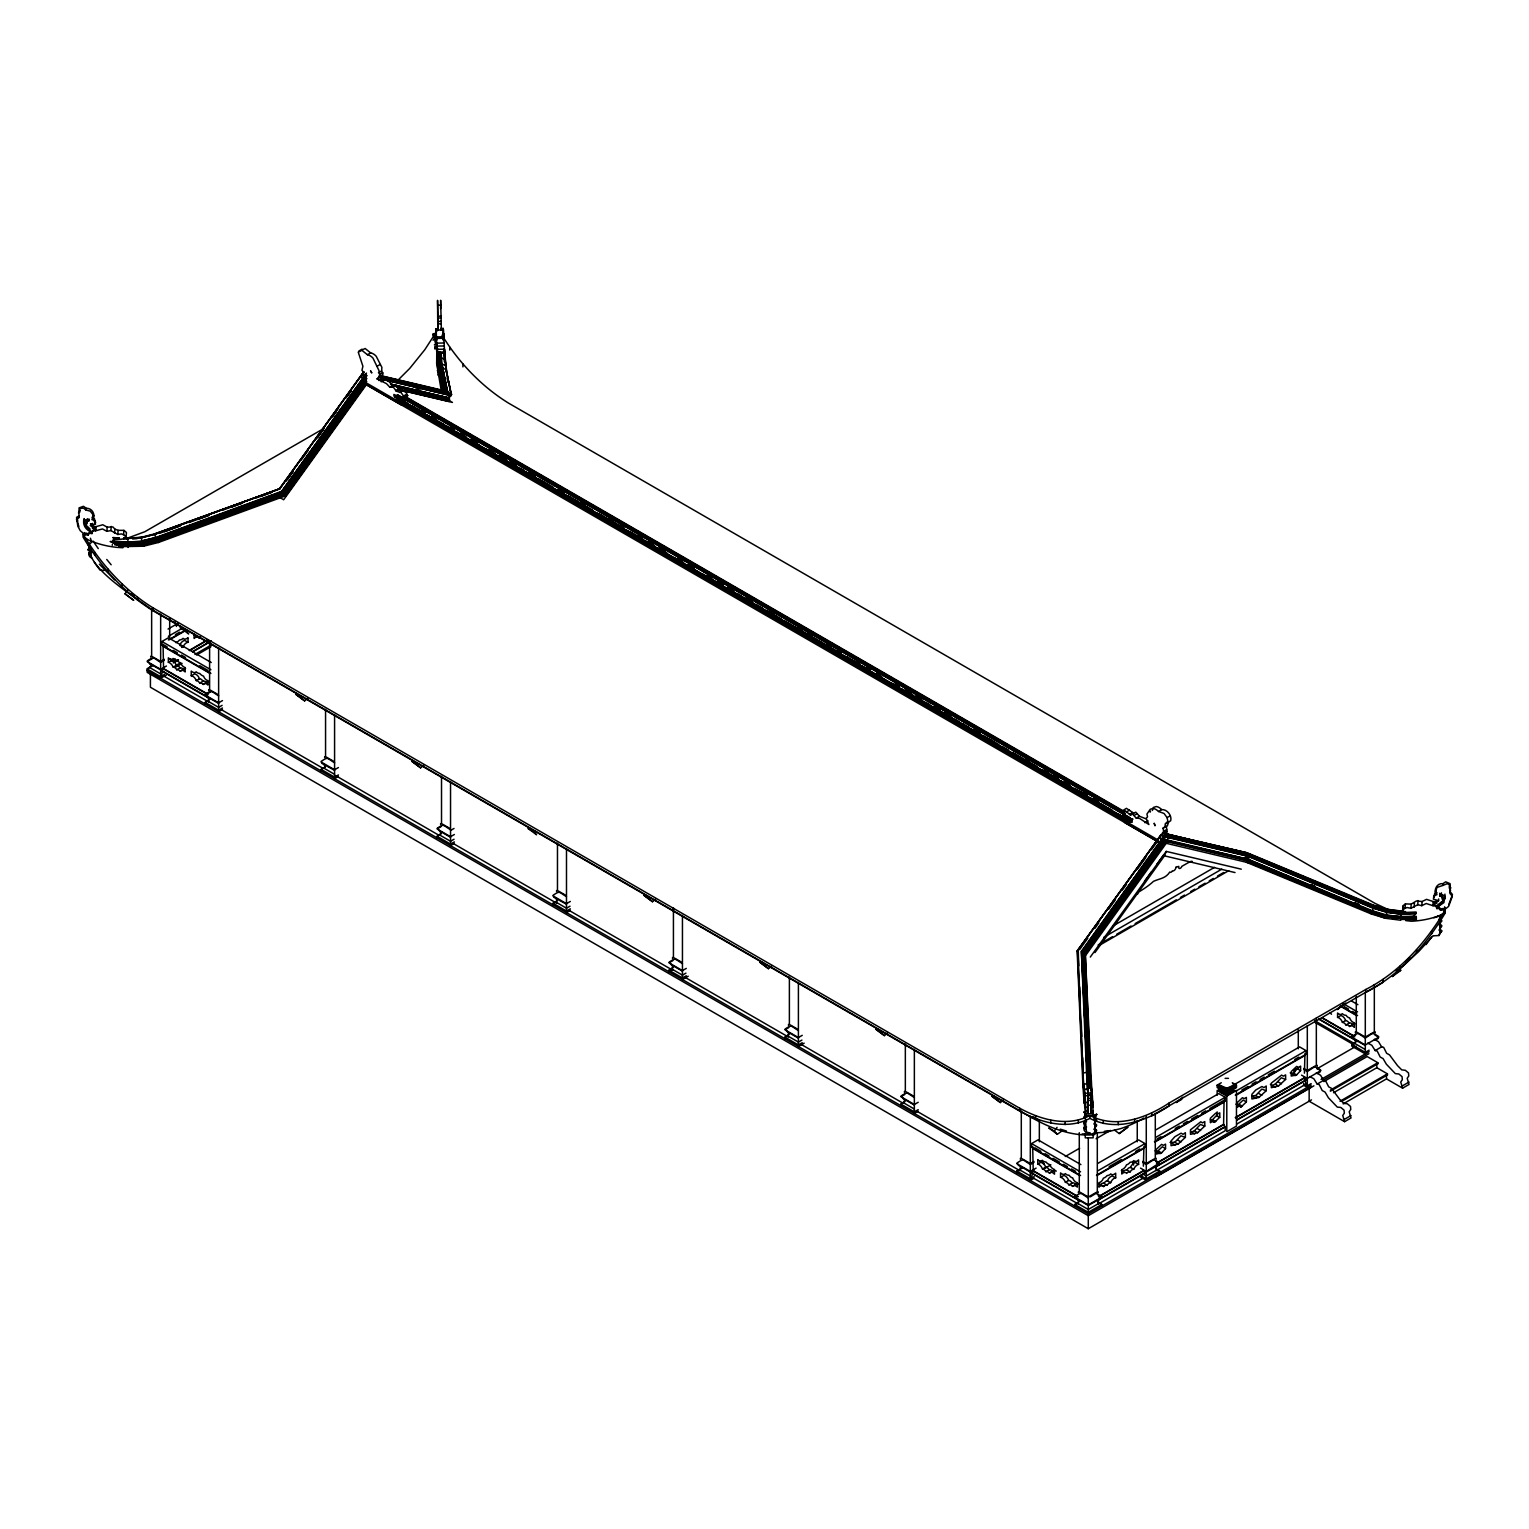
<?xml version="1.0" encoding="UTF-8"?>
<svg xmlns="http://www.w3.org/2000/svg" width="1529" height="1529" viewBox="0 0 1529 1529"><rect width="100%" height="100%" fill="white"/><g stroke="black" fill="none" stroke-linecap="round" stroke-linejoin="round"><path stroke-width="1.5" d="M438.135 329.27L437.562 300.353L437.772 328.754L435.727 328.811L435.899 335.558A79.756 2.848 88.6 0 0 436.893 354.728M441.097 329.079L441.365 330.092L440.658 300.276L440.62 308.801M444.232 348.555L444.633 353.849L443.486 329.672L435.88 330.283L435.727 328.811M1091.496 1095.777L1091.228 1113.724L1090.961 1107.455M1158.39 842.059L1124.828 822.678L1123.375 819.888L1132.072 822.162L1132.072 820.595L1127.943 817.231C1125.803 817.384 1119.763 811.001 1122.496 811.326L1124.752 810.466L1130.409 814.995L1132.549 814.04L1136.219 818.091L1139.506 818.397L1148.891 824.532L1146.158 818.263L1147.534 816.887L1146.941 814.04L1150.209 809.3L1153 808.421A10.818 6.25 60 0 1 1158.523 811.479L1161.753 809.625C1167.105 809.166 1172.131 815.645 1170.698 820.748L1165.385 823.883L1164.945 826.769L1163.053 828.202L1163.989 833.381L1162.346 833.248L1162.346 837.682M1168.596 822.029L1167.372 825.851L1163.053 828.202M1086.049 1116.323L1085.189 1095.739L1092.394 1095.567L1093.254 1116.151L1085.896 1115.883A79.756 2.848 88.6 0 1 1084.653 1105.887L1084.271 1089.814M443.41 330.035L442.951 328.085L443.104 335.386A79.756 2.848 88.6 0 0 443.334 340.547M112.687 540.769L112.515 542.68L127.824 543.942L127.92 538.265L141.605 537.176L154.926 533.812L280.17 488.668M1438.713 898.937L1438.579 900.715L1433.342 899.128L1434.489 895.516L1437.012 894.675L1435.253 893.07C1434.622 888.196 1437.356 883.112 1442.975 883.647L1445.65 881.832L1450.065 883.647L1449.932 893.395L1452.34 896.338L1448.613 906.391L1444.313 909.87L1442.726 908.532L1440.605 909.124L1440.509 910.29L1442.631 909.698L1445.02 912.259L1440.127 915.355A79.756 65.059 4.3 0 1 1411.382 921.222L1405.743 920.611L1412.356 918.317L1415.548 913.673C1412.28 912.565 1399.608 913.941 1404.062 908.838L1407.043 907.519L1410.904 908.302L1417.746 904.728L1421.798 905.684L1426.194 903.505L1433.055 905.741A3.134 2.561 4.3 0 1 1436.725 908.685L1439.248 908.474L1440.509 910.29M1434.45 896.625L1434.622 893.739L1437.145 892.879M1165.862 833.955L1247.377 852.876L1373.768 905.206L1387.3 909.258L1401.233 911.036L1400.736 920.229L1385.733 918.317L1371.398 914.017L1246.479 862.299L1247.167 860.77L1371.991 912.45C1386.134 917.687 1401.462 919.617 1416.332 917.916C1401.29 919.369 1386.096 917.61 1371.914 912.316L1247.014 860.177L1165.27 840.663L1083.889 953.905L1165.27 839.536L1083.43 953.427L1084.233 972.444M437.772 328.754L438.078 330.417M1088.075 1088.552L1087.883 1087.119L1088.132 1113.8L1088.113 1087.979L1091.209 1087.903L1091.438 1090.712M1091.037 1096.255L1091.037 1107.474L1091.515 1091.993M437.103 355.263L436.205 330.207M77.692 519.784L77.559 521.58L76.45 519.153L78.935 517.624L79.068 515.846L76.584 517.356L77.826 526.244L80.253 530.697L84.554 534.385L86.14 533.124L88.262 533.812L88.166 534.997L85.012 534.749L83.675 536.736L88.567 540.062A79.756 65.059 4.3 0 0 117.313 547.401L122.951 547.745L116.319 544.439L113.146 539.641C116.395 538.724 129.048 540.674 124.614 535.379L121.632 533.927L117.771 534.481L110.929 530.582L106.877 531.327L102.481 528.938L95.62 530.811A3.134 2.561 4.3 0 0 91.969 533.564L89.446 533.239L88.166 534.997M1090.865 1087.979L1085.303 954.23L1166.226 841.619M78.935 517.624L79.068 507.876L83.483 506.29L86.159 508.24C91.568 508.068 94.932 513.056 93.613 518.044L91.855 519.554L94.378 520.529L95.524 524.199L90.287 525.517L95.715 529.646A3.134 2.561 4.3 0 0 92.065 532.398L91.969 533.564M86.159 524.81L86.809 522.039L86.025 526.607L91.816 532.054C85.911 530.525 82.05 524.466 84.171 518.599L85.07 525.364L89.16 529.053M83.827 537.424L84.133 533.258M93.537 515.349L90.211 511.126L86.025 510.036L86.159 508.24M84.458 535.57L84.687 532.608M87.019 527.945L87.153 526.148L90.077 529.072M86.656 523.835L86.197 521.599L88.892 520.816L89.045 519.019M92.371 525.173L92.504 523.377M93.403 516.936L93.537 515.158L91.988 517.777L94.511 518.751L94.416 521.637M95.62 530.811L95.945 526.664L102.806 524.772L107.202 527.161L112.917 526.932L114.904 529.13L114.579 533.296M106.877 531.327L107.202 527.161M110.929 530.582L111.254 526.416M117.771 534.481L118.096 530.334L114.904 529.13M123.601 534.538L123.906 530.372L118.096 530.334M126.047 537.138L126.448 532.474L123.906 530.372M1402.628 910.519L1402.877 905.856L1405.399 903.887L1411.229 904.136L1416.389 900.982L1422.123 901.518L1426.519 899.358L1433.38 901.575A3.134 2.561 4.3 0 1 1436.878 903.333M1405.094 908.035L1405.399 903.887M1410.904 908.302L1411.229 904.136M1414.096 907.251L1414.421 903.104M1417.746 904.728L1418.071 900.562M1421.798 905.684L1422.123 901.518M1433.055 905.741L1433.38 901.575M1444.962 894.121L1443.93 902.626L1437.05 907.175L1442.841 902.014L1442.669 897.007L1439.955 896.09L1439.726 893.204M1439.955 896.09L1440.433 893.643M1445.306 898.173L1444.829 895.918L1441.331 894.637L1441.484 892.86M1435.463 891.98L1437.012 887.412L1442.841 885.444L1442.975 883.647M1441.847 903.295L1441.981 901.498L1437.184 905.378M1442.191 899.205L1442.803 895.21L1440.108 894.293M1444.236 911.055L1444.542 906.907M1444.867 912.928L1445.115 907.442M112.324 544.458L112.267 545.318M1442.975 900.218L1442.344 897.427M442.894 328.811L440.868 328.678M444.194 334.545L442.684 333.093L444.194 334.545L442.951 339.094L444.194 339.897M1387.09 909.908L1401.233 911.036M1087.826 1073.205L1082.551 952.127L1165.576 836.631L1248.601 856.278L1373.596 908.111L1387.109 912.163L1401.023 914.189L1416.179 913.597L1416.064 912.01L1401.08 912.641L1387.395 910.883L1373.367 905.703M1401.214 911.724L1405.399 911.532M1244.415 858.285L1372.163 911.36C1385.561 916.158 1399.895 918.585 1414.134 916.98M1400.87 919.407L1416.37 919.674L1416.351 917.4M1152.369 810.446L1153.42 807.427L1156.23 806.547A10.818 6.25 60 0 1 1161.753 809.625M1093.866 1118.731L1096.599 1114.278L1095.261 1117.928C1093.541 1121.942 1096.255 1129.014 1093.866 1134.766C1071.886 1136.544 1050.48 1128.23 1031.655 1117.603L151.467 609.421C131.857 594.743 83.235 566.017 89.313 543.177L87.917 543.98M1093.866 1124.083L1096.599 1120.203L1095.261 1117.928M1438.98 919.483L1441.713 915.03L1440.375 918.681C1438.655 922.694 1441.369 929.766 1438.98 935.519L1433.246 935.844M1438.98 924.835L1441.713 920.955L1440.375 918.681M1435.597 890.184L1435.96 892.267M363.615 376.554L363.615 372.12L361.953 370.343L362.908 366.253L358.245 352.167L361.914 350.351L367.438 354.747A10.818 6.25 60 0 1 372.942 358.054L379.02 370.687L379.804 375.79L377.071 378.924L386.455 383.626L389.742 387.105L393.393 387.296L396.527 391.271L401.21 392.724L404.478 397.483L400.388 397.502L393.89 394.406L393.89 395.973L402.586 403.752L401.114 404.86L365.584 384.333M378.408 372.828L381.638 370.974L383.014 373.936L381.218 377.032L377.071 378.924M1084.367 1089.24C1083.449 1091.343 1085.858 1087.597 1087.979 1089.145M437.084 837.873L437.084 836.325L441.269 833.209L437.294 828.183C444.308 823.768 442.206 824.647 450.539 829.769M86.064 520.949L87.459 519.076M1386.765 911.093L1387.3 909.258L1385.733 918.317L1372.908 913.692M437.944 329.347L437.753 314.477L437.886 316.751M1163.703 834.031L1167.219 831.528L1166.264 826.348M90.421 538.227L91.644 541.935L90.326 543.598M1086.584 1116.342L1085.074 1115.482C1084.252 1101.568 1085.991 1129.339 1086.584 1132.377L1090.12 1132.76M334.583 770.348L321.95 763.43L321.338 761.251C328.353 756.817 326.25 757.696 334.583 762.818M566.494 904.231L553.861 897.313L553.25 895.134C560.264 890.719 558.161 891.598 566.494 896.701M1018.62 1165.633L1017.072 1162.919C1024.086 1158.504 1021.984 1159.383 1030.317 1164.486L1033.929 1162.403M1043.562 1164.429L1043.562 1162.919L1040.809 1161.39M1074.83 1206.075L1074.83 1204.527L1079.015 1201.412L1075.04 1196.385C1082.073 1191.97 1079.952 1192.849 1088.285 1197.971M1294.681 1072.116L1294.681 1069.268L1298.675 1067.892M1087.826 1102.333L1085.59 1102.371M88.262 533.812L89.542 532.054L92.065 532.398M91.644 552.619C88.529 549.905 88.128 555.677 90.135 557.091L91.644 557.951C90.421 554.148 90.479 551.166 91.052 547.611M1150.152 812.167L1150.515 811.134M1416.102 913.405L1401.023 913.941M1094.955 952.605L1164.486 855.858L1166.226 851.405L1241.28 869.179M1371.398 914.017L1372.163 911.36L1386.23 915.565M1374.017 906.793C1364.671 917.476 1409.814 916.559 1414.077 916.444L1400.908 916.827L1386.363 914.954L1372.373 910.768L1247.129 858.916L1248.237 856.431L1373.424 908.322L1387.013 912.393L1401.023 914.113M1093.866 1129.415L1096.599 1125.554L1095.261 1123.261M1093.866 1134.766L1096.599 1130.887L1095.261 1128.612M1438.98 930.167L1441.713 926.306L1440.375 924.013M432.955 334.431L434.351 333.628L435.765 338.673L434.37 339.476L433.032 334.278L434.427 333.475L437.007 337.24M210.906 699.365L161.94 671.116L163.546 668.574L206.396 693.306M1031.597 1177.062L1033.222 1170.679L1078.098 1196.576M447.003 391.978L442.11 364.112L445.474 365.507L451.323 395.571L380.53 379.058M380.511 375.828L447.634 391.844L442.665 368.126L446.028 369.578L451.361 394.138L378.924 376.994M451.055 393.545L378.886 376.096M448.742 398.954L392.418 385.136M450.31 395.457L449.201 397.941L390.411 384.027M450.711 395.667L380.683 378.733M451.361 394.138L379.096 376.631M449.22 399.642L392.208 385.576M448.876 395.61L449.144 401.458L399.203 389.647M1166.455 841.504L1169.035 836.248L1166.015 833.611M1246.02 854.405L1246.555 853.22L1374.093 906.315L1387.453 910.405L1405.38 911.991L1387.434 910.309L1374.093 906.315L1249.269 854.711L1165.194 834.681L1081.825 951.382L1087.922 1090.559M1247.377 852.876L1165.499 833.745M1249.04 854.539L1162.575 832.808M1416.313 917.515C1401.156 918.986 1386.153 917.324 1371.972 911.8L1246.861 859.489L1165.27 840.166L1247.339 859.069L1165.27 839.536M1082.589 965.774L1081.997 951.554L1165.557 835.293L1249.269 854.711M437.886 375.064L438.594 373.554C436.224 369.942 438.498 325.314 436.682 363.634L441.155 389.933M442.913 390.832L438.766 369.196L443.085 390.468M444.174 389.742L440.046 372.56L443.525 390.143M438.766 353.791L440.428 372.713L441.556 370.266L439.358 353.18M439.97 373.726L440.295 357.92L444.901 358.914L446.64 370.668L445.646 371.662M442.665 368.126L447.634 391.844M451.323 395.571L446.028 369.578M446.162 370.477L444.901 358.914M1190.594 1131.269L1191.435 1132.148L1194.378 1130.829L1200.418 1124.465L1204.776 1126.089L1204.776 1121.56L1202.578 1122.859L1200.743 1121.808L1190.479 1129.816L1190.479 1134.346L1197.608 1132.702L1204.776 1126.089M1270.389 1084.348L1272.281 1085.475L1275.224 1084.157L1281.264 1077.792L1285.621 1079.417L1285.621 1074.868L1283.423 1076.168L1281.589 1075.116L1271.325 1083.124L1271.325 1087.673L1278.454 1086.03L1285.621 1079.417M1155.121 1150.84L1156.975 1151.796L1162.308 1146.75L1165.538 1148.604L1165.538 1144.112L1163.397 1145.317L1161.581 1144.399L1156.153 1149.521L1156.153 1154.032L1161.543 1152.885L1165.538 1148.604M1170.01 1142.392L1174.845 1142.259L1180.961 1135.799L1185.376 1137.385L1185.376 1132.702L1183.045 1134.308L1181.133 1133.161L1174.903 1136.678L1171.042 1140.978L1171.042 1145.661L1178.075 1144.112L1185.376 1137.385M1210.356 1119.744L1212.535 1119.725L1216.549 1115.444L1219.76 1117.298L1219.76 1112.806L1217.619 1114.01L1215.803 1113.093L1210.376 1118.215L1210.376 1122.726L1212.573 1121.407L1214.427 1122.362L1219.76 1117.298M1235.967 1104.167L1237.821 1105.123L1243.153 1100.077L1246.383 1101.931L1246.383 1097.421L1244.243 1098.625L1242.427 1097.726L1236.999 1102.849L1236.999 1107.359L1239.178 1106.04L1241.051 1106.977L1246.383 1101.931M1251.869 1095.834L1255.691 1095.586L1261.807 1089.107L1266.222 1090.712L1266.222 1086.03L1263.891 1087.616L1261.979 1086.488L1255.749 1090.005L1251.888 1094.305L1251.888 1098.988L1258.921 1097.44L1266.222 1090.712M1290.189 1072.861L1292.043 1073.817L1297.395 1068.771L1300.606 1070.625L1300.606 1066.114L1298.465 1067.318L1296.649 1066.42L1291.221 1071.542L1291.221 1076.053L1296.611 1074.906L1300.606 1070.625M437.313 370.744L438.766 369.196M446.544 389.857L440.849 364.399L441.174 370.094M443.716 390.755L439.473 368.336M441.499 364.246L440.944 357.786M439.932 351.804L440.428 359.506C437.428 383.703 439.893 360.71 437.982 352.148M445.531 367.667L446.086 366.54C441.556 320.918 447.921 383.683 444.117 354.862M1445.134 898.651L1439.974 904.308M181.817 647.436A4.319 2.504 -60 0 1 183.002 647.168L183.92 645.334A5.504 3.192 -60 0 1 188.048 642.314L188.048 637.631A6.326 3.65 -60 0 1 184.034 639.007L183.098 638.357A6.173 3.555 -60 0 1 179.543 639.925A6.823 3.937 -60 0 1 175.778 642.581M1107.416 1180.866L1108.334 1179.05A5.504 3.192 -60 0 1 1112.462 1176.03L1115.692 1177.884A5.504 3.192 -60 0 0 1111.564 1180.904L1110.646 1182.72A4.319 2.504 -60 0 0 1107.168 1185.204A4.358 2.504 -60 0 0 1103.709 1186.542L1100.498 1184.688A4.358 2.504 -60 0 1 1103.957 1183.331A4.319 2.504 -60 0 1 1107.416 1180.866L1110.646 1182.72M361.456 350.313L365.125 348.497L370.649 352.893A10.818 6.25 60 0 1 376.172 356.2L381.887 367.361L381.638 370.974M1121.33 1170.564A5.543 3.192 -60 0 1 1122.554 1170.717L1123.395 1171.52A4.702 2.714 -60 0 1 1126.93 1170.029A4.147 2.389 -60 0 1 1130.485 1167.43L1131.403 1165.71A6.231 3.593 -60 0 1 1135.34 1162.537L1138.57 1164.391A6.231 3.593 -60 0 0 1134.633 1167.583L1133.715 1169.284A4.147 2.389 -60 0 0 1130.141 1171.883A4.702 2.714 -60 0 0 1126.625 1173.393L1125.764 1172.59A5.543 3.192 -60 0 0 1121.77 1174.024L1121.751 1169.628A6.135 3.536 -60 0 0 1125.669 1166.455L1126.567 1164.754A5.543 3.192 -60 0 0 1130.199 1162.097A4.95 2.848 -60 0 0 1133.811 1160.587L1134.633 1161.39A5.275 3.039 -60 0 0 1138.57 1159.919L1138.57 1164.391M440.295 357.92L441.002 366.157M438.001 362.564L438.154 352.626M438.88 361.475L438.594 369.54M1130.409 814.995L1135.779 812.186L1139.449 816.238L1146.368 818.971M436.759 352.511L436.682 363.634M89.485 548.261L87.917 550.153M436.931 331.048L424.794 349.721L409.753 368.393L398.343 379.784M1169.054 1103.059L1169.054 1105.945C1146.33 1121.005 1115.864 1131.957 1089.909 1118.368C1067.452 1130.218 1040.79 1122.649 1019.824 1111.182L153.148 610.797C123.887 592.774 100.532 566.437 83.063 537.061L83.063 534.194C100.532 563.57 123.887 589.888 153.148 607.93L1019.824 1108.296C1040.79 1119.763 1067.452 1127.332 1089.909 1115.482C1115.864 1129.09 1146.33 1118.119 1169.054 1103.059L1365.817 989.454C1399.704 972.176 1425.678 942.743 1444.981 910.481L1444.981 913.367C1425.678 945.61 1399.704 975.062 1365.817 992.34M434.656 348.574L437.026 344.923M1449.167 888.043L1449.932 885.444L1447.371 883.628L1442.841 885.444M1448.747 904.595L1452.474 894.541L1450.065 891.598L1450.601 890.165M125.015 593.825L133.596 600.228L125.015 593.825L127.767 590.003M1062.196 1130.753L1057.342 1134.289L1054.341 1131.116L1057.055 1127.332M279.731 488.286L363.806 372.006L279.96 488.649L154.773 534.328L141.49 537.692L154.983 534.252L279.96 488.649M279.807 488.496L363.806 371.623M285.961 481.291L292.899 471.639M301.213 460.057L308.151 450.424M316.465 438.842L323.403 429.19M331.736 417.608L338.654 407.956M345.592 398.304L351.154 390.583M360.863 377.071L363.424 373.496M287.49 479.514L293.033 471.792M317.994 437.065L323.556 429.343M333.265 415.831L336.036 411.97M347.121 396.527L351.288 390.736M360.997 377.223L363.424 373.86M112.668 540.941L127.786 542.183L141.777 541.056L155.366 537.635L281.776 491.287L366.425 373.133M281.776 491.287L366.425 373.516M127.767 542.623C76.106 539.278 154.219 545.7 155.423 538.055L282.005 491.65L365.679 375.236M141.91 541.686L155.576 538.246L282.177 491.822L365.737 375.561M366.1 375.771L282.98 492.758L364.571 379.23L360.5 376.879M282.731 492.414L366.788 375.446M366.788 375.79L282.865 492.567L156.034 538.858L142.197 542.355M114.656 543.579L127.977 544.687L142.847 543.483L157.105 539.89L283.782 493.447L366.482 378.37M366.788 378.542L283.993 493.752L157.143 540.253L156.111 538.667M365.488 380.358L284.241 494.02L157.143 540.253M157.506 540.406L142.885 543.846L157.583 540.979L284.585 494.421L365.641 380.664M114.579 544.744C129.277 546.751 143.764 545.7 157.735 541.17L284.738 494.593L366.291 381.122M121.269 546.063L143.267 545.394L157.812 541.725L285.063 495.071L366.75 381.39M119.014 546.713L143.65 546.197L158.424 542.489L285.751 495.797L366.062 384.047M366.597 384.352L283.649 499.754L280.189 497.747M1085.666 1103.862L1084.118 1102.944L1082.914 1085.418L1077.142 951.019L1161.142 834.49M1161.448 834.394L1077.467 950.904L1082.895 1074.352L1082.647 1057.724M1161.486 834.7L1077.142 951.019M1079.531 949.719L1087.826 938.194M1094.726 928.581L1098.873 922.809M1108.544 909.354L1115.444 899.759M1122.343 890.146L1126.491 884.374M1137.538 869.007L1145.833 857.463M1151.356 849.78L1158.256 840.166M1088.228 1088.763L1081.366 951.344L1165.194 834.318M1165.576 840.338L1084.08 953.752L1089.393 1086.947L1087.444 1073.32L1082.494 951.611L1165.92 835.503L1249.365 855.265L1248.83 856.45L1165.576 836.975M1087.692 1073.052L1083.029 952.185L1165.576 836.631M1090.234 1087.023L1084.52 953.981L1165.27 840.663M1089.661 1075.002L1084.692 954.153L1165.767 841.351L1247.167 860.77M1084.673 956.772L1166.226 843.301L1166.914 841.772L1165.767 841.351M1090.292 957.078L1166.226 851.405M1144.495 881.316L1151.299 871.97M1156.727 864.516L1163.512 855.17M1426.022 944.616L1431.622 936.952M89.542 546.732L90.135 551.74M1438.579 900.715L1433.151 904.556A3.134 2.561 4.3 0 1 1436.801 907.5L1439.324 907.289L1440.605 909.124M1432.616 936.226L1418.683 951.592L1403.832 965.143A156.875 90.574 -60 0 1 1396.168 971.144M173.293 663.013L173.905 660.815L170.178 659.075M1119.228 1133.562L1127.79 1127.16L1119.228 1133.562L1114.373 1130.027M1449.893 889.61L1450.83 887.795L1449.301 886.266M1434.584 894.828L1433.476 897.332M180.307 671.288L181.148 670.486A5.543 3.192 60 0 1 185.162 671.938L185.162 667.542A6.135 3.536 60 0 1 181.263 664.351L180.346 662.649A5.543 3.192 60 0 1 176.733 659.993A4.95 2.848 60 0 1 173.121 658.483L172.28 659.286A5.275 3.039 60 0 1 168.362 657.833L168.362 662.305A6.231 3.593 60 0 1 172.299 665.478L173.217 667.179A4.147 2.389 60 0 1 176.772 669.798A4.702 2.714 60 0 1 180.307 671.288L184.378 668.632A5.543 3.192 60 0 1 185.582 668.46M203.204 684.457L204.064 683.673A5.543 3.211 60 0 1 207.982 685.049L207.982 680.558A4.988 2.886 60 0 1 204.294 677.71L203.51 676.066A6.823 3.937 60 0 1 199.745 673.41A6.173 3.555 60 0 1 196.19 671.823L195.253 672.473A6.326 3.65 60 0 1 191.24 671.097L191.24 675.78A5.504 3.192 60 0 1 195.368 678.819L196.285 680.634A4.319 2.504 60 0 1 199.745 683.1A4.358 2.504 60 0 1 203.204 684.457L207.275 681.819A5.543 3.211 60 0 1 208.46 681.666M1311.117 1087.062L1088.285 1215.708L147.185 672.378L147.185 668.957L151.39 665.86L147.396 660.815C154.429 656.4 152.327 657.279 160.66 662.401L164.272 660.318M205.173 703.99L205.173 702.442L209.358 699.326L205.383 694.3C212.416 689.885 210.295 690.764 218.628 695.867M321.128 770.922L321.128 769.374L325.18 766.985L324.091 764.29M553.039 904.824L553.039 903.276L557.091 900.868L556.002 898.173M672.836 969.539L668.995 971.775L668.995 970.227L673.18 967.112L669.205 962.085C676.219 957.67 674.117 958.549 682.45 963.652M784.95 1038.707L784.95 1037.159L789.136 1034.063L785.161 1029.017C792.175 1024.602 790.073 1025.481 798.406 1030.603M900.906 1105.658L900.906 1104.11L905.092 1100.995L901.116 1095.968C908.13 1091.553 906.028 1092.432 914.361 1097.554M1016.861 1172.609L1016.861 1171.061L1020.894 1168.653L1019.824 1165.958L1030.317 1172.017L1033.814 1169.991M1317.157 1073.587L1319.967 1072.116L1320.578 1069.937C1313.545 1065.522 1315.666 1066.401 1307.314 1071.504L1303.721 1069.421M1365.301 1037.599L1365.301 1053.921L1351.827 1046.161L1351.827 1044.594L1356.032 1041.497L1352.037 1036.471C1359.071 1032.037 1356.968 1032.935 1365.301 1038.038C1373.634 1032.935 1371.532 1032.056 1378.546 1036.471L1377.935 1038.65L1375.125 1040.102M304.653 700.894L296.072 694.491L304.653 700.894L308.093 697.816M420.609 767.845L412.027 761.442L420.609 767.845L424.049 764.768M652.52 901.728L643.938 895.325L652.52 901.728L655.96 898.651M768.475 968.679L759.894 962.276L768.475 968.679L771.916 965.602M884.431 1035.63L875.849 1029.227L884.431 1035.63L887.871 1032.553M1000.386 1102.562L991.805 1096.178L1000.386 1102.562L1003.827 1099.504M1405.323 961.665L1409.834 957.746M1049.448 1173.202L1050.347 1172.437A5.504 3.192 60 0 1 1054.494 1174.176L1054.494 1169.494A6.326 3.65 60 0 1 1050.48 1166.245L1049.544 1164.506A6.173 3.555 60 0 1 1045.97 1161.964A6.823 3.937 60 0 1 1042.205 1160.282L1041.421 1161.008A4.988 2.886 60 0 1 1037.751 1159.613L1037.751 1164.123A5.543 3.211 60 0 1 1041.669 1167.277L1042.51 1169.016A4.358 2.504 60 0 1 1045.97 1171.673A4.319 2.504 60 0 1 1049.448 1173.202L1053.577 1170.564A5.504 3.192 60 0 1 1056.291 1171.099M1087.96 1110.991L1085.915 1111.048M1091.075 1110.914L1093.159 1110.838M1443.911 909.717L1445.173 908.78M94.378 523.338L95.658 522.402L94.55 519.841M1437.356 900.524L1433.285 902.76A3.134 2.561 4.3 0 1 1434.737 902.874M1072.517 1186.389L1073.434 1185.739A6.231 3.593 60 0 1 1077.372 1187.096L1077.372 1182.643A5.275 3.039 60 0 1 1073.434 1179.566L1072.613 1177.808A4.95 2.848 60 0 1 1069 1175.132A5.543 3.192 60 0 1 1065.369 1173.622L1064.471 1174.272A6.135 3.536 60 0 1 1060.553 1172.934L1060.553 1177.33A5.543 3.192 60 0 1 1064.566 1180.522L1065.426 1182.318A4.702 2.714 60 0 1 1068.943 1184.879A4.147 2.389 60 0 1 1072.498 1186.389L1076.645 1183.886A6.231 3.593 60 0 1 1079.206 1184.268M1354.369 1027.182L1354.369 1022.71A5.275 3.039 60 0 1 1350.451 1019.633L1349.61 1017.874A4.95 2.848 60 0 1 1345.998 1015.218A5.543 3.192 60 0 1 1342.386 1013.689L1341.468 1014.339A6.135 3.536 60 0 1 1337.569 1013.02L1337.569 1017.416A5.543 3.192 60 0 1 1341.583 1020.588L1342.424 1022.385A4.702 2.714 60 0 1 1345.96 1024.965A4.147 2.389 60 0 1 1349.515 1026.456L1350.432 1025.825A6.231 3.593 60 0 1 1354.369 1027.182M1349.515 1026.456L1353.662 1023.952A6.231 3.593 60 0 1 1354.866 1023.876M1235.317 1085.858L1236.464 1085.17L1226.793 1090.177L1217.141 1085.17L1218.269 1085.858M1085.074 1115.482L1083.755 1117.145L1085.361 1118.559M1086.584 1127.045C1083.469 1124.331 1083.067 1130.103 1085.074 1131.498L1086.584 1132.377M358.875 351.001L362.086 349.147M367.438 354.747L370.649 352.893M376.803 366.387L380.033 364.533M433.032 334.87L434.427 334.067M1157.778 841.6L365.355 384.104L365.89 381.6M379.67 374.529L382.9 372.675M87.917 544.802L89.217 543.33M434.37 344.828L435.765 344.025L434.867 340.948M378.791 377.357L382.021 375.503M378.944 380.511L382.174 378.657L387.831 380.625L392.953 385.251L396.623 385.442L398.763 388.863L405.988 392.399L407.708 395.629L404.478 397.483M87.917 549.331L89.313 549.331M381.199 381.81L384.429 379.957M89.255 554.759L90.651 553.957M389.742 387.105L392.953 385.251M391.844 386.913L395.074 385.06M324.148 428.273L144.854 531.71L127.767 538.055M395.552 390.717L398.763 388.863M396.527 391.271L399.738 389.417M399.642 392.475L402.872 390.621M394.883 397.177L398.113 395.323M397.234 398.324L400.464 396.451M403.465 396.202L406.695 394.348M168.056 629.05L178.262 623.144M168.381 636.293L182.658 628.056M210.906 673.41L161.94 645.142L161.94 641.511L168.381 637.784L211.231 662.516M175.415 634.573L179.505 632.222M168.381 639.944L185.143 630.273M171.344 638.797L185.621 630.54M161.94 645.142L163.068 644.493L167.158 646.843M163.068 644.493L163.546 668.574M152.957 658.254L147.185 661.579L160.66 669.358L166.432 666.013M152.957 665.631L147.185 668.957L160.66 676.735L164.501 674.518M151.639 608.962L151.639 656.228L160.66 661.426L164.272 659.343M168.362 662.305L171.592 660.432A6.231 3.593 60 0 1 175.51 663.624L176.447 665.325A4.147 2.389 60 0 1 180.002 667.925A4.702 2.714 60 0 1 183.518 669.434M189.214 650.417L207.581 639.81M171.172 661.197L175.262 658.846M189.539 650.609L207.887 640.001M164.157 667.905L160.66 669.931L150.167 663.854M174.191 662.172L178.262 659.821M192.539 651.583L210.906 640.976M174.497 662.363L178.587 660.012M192.864 651.774L211.231 641.167M164.157 671.881L160.66 673.907L150.167 667.848M173.217 667.179L180.632 662.707M194.909 654.45L211.231 645.028M175.931 666.95L182.104 663.376M196.534 655.043L210.964 646.71M1311.175 1085.17L1088.285 1213.854L147.185 670.505L160.66 678.284L166.432 674.958M176.772 669.798L180.002 667.925M191.24 675.78L194.47 673.926A5.504 3.192 60 0 1 198.598 676.946L199.496 678.78A4.319 2.504 60 0 1 202.975 681.246A4.358 2.504 60 0 1 206.434 682.584M196.285 680.634L199.496 678.78M199.745 683.1L202.975 681.246M210.945 691.72L205.173 695.045L218.628 702.824L222.489 700.607M209.014 700.206L205.173 702.442L218.628 710.201L222.489 707.984M222.125 705.347L218.628 707.373L208.135 701.314M222.489 709.532L218.628 711.749L218.628 695.427M324.97 767.157L321.128 769.374L334.583 777.152L338.425 774.935M338.425 767.539L334.583 769.775L321.128 761.996M338.425 776.484L334.583 778.701L334.583 762.379M440.925 826.711L437.084 828.947L450.539 836.707L454.381 834.49M440.925 834.108L437.084 836.325L450.539 844.104L454.381 841.887M450.539 830.476L454.017 828.47M454.037 839.249L450.539 841.275L440.046 835.216M454.381 843.435L450.539 845.652L450.539 829.31M556.881 901.059L553.039 903.276L566.494 911.055L570.336 908.818M570.336 901.441L566.494 903.658L553.039 895.879M569.992 906.2L566.494 908.207L556.002 902.148M570.336 910.367L566.494 912.603L566.494 896.262M672.836 960.613L668.995 962.83L682.45 970.609L686.292 968.392M672.836 967.991L668.995 970.227L682.45 977.987L686.292 975.77M685.948 973.132L682.45 975.158L671.957 969.099M688.222 976.209L682.45 979.535L682.45 963.213M1121.483 811.44L1126.414 808.325L1133.639 813.122M1126.3 812.014L1129.53 810.141M1129.434 814.422L1132.664 812.568M1134.117 815.454L1137.328 813.6M1128.727 820.633L1131.938 818.779M1129.759 820.997L1132.97 819.124M1136.219 818.091L1139.449 816.238M788.792 1027.564L784.95 1029.781L798.406 1037.56L802.247 1035.324M1144.762 822.659L1147.973 820.786M788.792 1034.942L784.95 1037.159L798.406 1044.938L802.247 1042.721M1165.385 823.883L1167.85 821.226L1167.086 817.633L1170.316 815.779M801.903 1040.083L798.406 1042.109L787.913 1036.05M1163.359 831.451L1166.589 829.578M804.178 1043.16L798.406 1046.486L798.406 1030.164M1113.208 925.848L1214.523 867.344M1103.919 937.201L1221.805 869.16M1098.128 944.979L1112.539 936.665M1116.648 934.276L1131.059 925.962M1135.168 923.592L1176.317 899.836M1180.426 897.466L1184.535 895.077M1190.709 891.522L1194.837 889.152M1198.946 886.763L1205.12 883.208M1209.229 880.838L1213.338 878.449M1217.466 876.079L1223.64 872.505M1099.083 945.514L1228.704 870.689M904.748 1094.496L900.906 1096.733L914.361 1104.492L918.203 1102.275M904.748 1101.893L900.906 1104.11L914.361 1111.889L918.203 1109.672M918.203 1111.22L914.361 1113.437L914.361 1097.096M1031.655 1117.603L1033.05 1116.801L1038.134 1119.534M1080.563 1175.514L1031.597 1147.247L1031.597 1143.596L1038.038 1139.869L1080.888 1164.601M1031.597 1147.247L1032.725 1146.597L1032.725 1148.451L1079.646 1175.533M1032.725 1148.451L1033.222 1170.679M1095.261 1115.31L1096.656 1114.488M1440.375 916.062L1441.771 915.259M1095.204 1115.673L1096.599 1114.851M1440.318 916.425L1441.713 915.603M1095.204 1121.005L1096.599 1120.203M1440.318 921.758L1441.713 920.955M1095.204 1125.535L1096.599 1124.732L1095.204 1126.357M1440.318 926.287L1441.713 925.485L1440.318 927.109M1022.614 1167.716L1016.861 1171.061L1030.317 1178.821L1034.158 1176.604M1021.296 1111.048L1021.296 1158.313L1030.317 1163.531L1033.929 1161.448M1037.751 1164.123L1040.962 1162.25A5.543 3.211 60 0 1 1044.899 1165.404L1045.74 1167.162A4.358 2.504 60 0 1 1049.2 1169.8A4.319 2.504 60 0 1 1052.659 1171.348M1095.204 1130.887L1096.599 1130.065L1095.204 1131.689M1440.318 931.639L1441.713 930.817L1438.98 935.519M1440.318 932.442L1441.809 931.085L1440.375 929.364M1036.089 1168.118L1030.317 1171.443L1016.861 1163.665M1042.51 1169.016L1045.74 1167.162M1044.708 1168.385L1050.882 1164.83M1065.254 1156.516L1079.646 1148.222M1096.102 1138.723L1110.474 1130.409M1034.158 1178.152L1030.317 1180.388L1030.317 1164.047M1045.97 1171.673L1049.2 1169.8M1182.93 1097.249L1176.202 1102.562L1181.783 1099.351M1221.27 1082.742L1217.141 1085.17L1226.793 1090.75L1236.464 1085.17L1232.317 1082.742M1060.553 1177.33L1063.783 1175.476A5.543 3.192 60 0 1 1067.796 1178.668L1068.637 1180.445A4.702 2.714 60 0 1 1072.173 1183.026A4.147 2.389 60 0 1 1075.728 1184.535M1337.569 1017.416L1340.78 1015.543A5.543 3.192 60 0 1 1344.794 1018.734L1345.654 1020.531A4.702 2.714 60 0 1 1349.17 1023.092A4.147 2.389 60 0 1 1352.725 1024.602M1218.307 1089.718L1226.793 1094.63L1235.279 1090.483L1226.793 1095.395L1218.307 1090.483L1221.709 1087.769M1226.793 1088.189L1234.706 1084.864L1226.793 1089.432L1218.881 1084.864L1226.793 1088.189L1226.793 1089.432M1065.426 1182.318L1068.637 1180.445M1097.746 1163.435L1138.551 1139.869L1144.992 1143.596L1144.992 1147.247L1096.465 1175.266M1155.695 1129.969L1218.747 1093.579L1225.188 1097.287L1225.188 1100.937L1154.433 1141.781M1234.515 1084.462L1299.593 1046.887L1306.034 1050.614L1306.034 1054.265L1235.279 1095.108M1342.424 1022.385L1345.654 1020.531M1226.793 1091.419L1236.464 1085.858L1236.464 1087.539L1226.793 1093.12L1217.141 1087.539L1217.141 1085.858L1226.793 1091.419L1226.793 1093.522L1235.317 1087.539L1226.793 1092.47L1218.269 1087.539L1226.793 1092.929M1226.793 1092.776L1233.387 1088.954M1068.943 1184.879L1072.173 1183.026M1345.96 1024.965L1349.17 1023.092M1226.793 1096.064L1236.464 1090.483L1236.464 1126.109L1226.793 1131.689L1226.793 1096.064L1217.141 1090.483L1217.141 1095.242M1098.07 1170.679L1144.992 1143.596M1156.039 1137.213L1225.188 1097.287M1236.885 1090.54L1306.034 1050.614M1109.175 1166.608L1121.426 1159.536M1135.703 1151.299L1139.774 1148.948M1156.937 1139.029L1161.008 1136.678M1175.247 1128.459L1179.318 1126.109M1183.389 1123.777L1187.441 1121.426M1191.511 1119.075L1197.627 1115.558M1201.679 1113.208L1205.75 1110.857M1209.821 1108.506L1224.06 1100.288L1225.188 1100.937M1241.854 1090.005L1247.951 1086.488M1252.022 1084.137L1256.093 1081.787M1260.164 1079.436L1264.235 1077.085M1268.286 1074.753L1274.402 1071.217M1294.738 1059.482L1298.809 1057.131M1096.943 1175.533L1143.864 1148.451L1143.864 1146.597M1154.911 1142.067L1224.06 1102.141L1224.06 1100.288M1235.757 1095.395L1304.906 1055.469L1304.906 1053.615L1306.034 1054.265M1293.859 1070.682L1297.701 1068.465M1355.688 1034.999L1351.827 1037.216L1365.301 1044.995L1378.757 1037.216L1374.915 1034.999M1078.671 1202.31L1074.83 1204.527L1088.285 1212.306L1101.759 1204.527L1097.574 1201.412L1101.549 1196.385L1096.274 1193.48M1079.283 1132.702L1079.283 1191.798L1088.285 1196.997L1097.306 1191.798L1097.306 1132.702M1142.66 1161.448L1146.272 1163.531L1155.293 1158.313L1155.293 1113.418M1303.721 1068.465L1307.314 1070.548L1316.335 1065.331L1316.335 1018.066M1355.688 1042.377L1351.827 1044.594L1365.301 1052.372L1369.143 1050.155M1356.28 996.411L1356.28 1031.865L1365.301 1037.063L1374.323 1031.865L1374.323 984.6M1090.101 1196.92L1096.618 1193.04M1317.061 1068.752L1356.204 1046.161M1098.491 1196.576L1143.367 1170.679L1144.992 1173.202L1098.07 1200.284M1156.459 1163.11L1223.582 1124.369L1225.188 1126.892L1225.188 1130.772L1156.039 1170.679M1235.279 1117.623L1304.428 1077.697L1306.034 1084.08M1098.816 1196.767L1143.692 1170.851M1156.784 1163.301L1223.888 1124.56M1235.585 1117.795L1304.734 1077.869M1309.703 1076.588L1313.831 1078.729L1317.176 1084.061L1319.202 1084.558L1322.203 1090.521L1325.089 1092.107L1328.357 1097.707L1337.321 1107.111L1340.857 1107.474L1344.067 1110.169L1344.316 1113.188L1342.749 1115.52L1344.583 1121.674L1351.024 1117.947L1349.19 1111.812L1350.757 1109.462L1350.508 1106.442L1347.297 1103.766L1343.762 1103.384L1339.519 1099.122L1331.53 1088.38L1328.644 1086.794L1325.643 1080.831L1323.617 1080.353L1317.176 1084.061M1316.354 1072.746L1320.54 1075.25L1323.617 1080.353M1367.729 1043.084L1371.838 1045.244L1375.183 1050.576L1377.209 1051.054L1380.209 1057.036L1383.095 1058.622L1386.363 1064.203L1395.327 1073.606L1398.863 1073.989L1402.074 1076.664L1402.322 1079.703L1400.755 1082.035L1402.59 1088.17L1409.031 1084.462L1407.196 1078.308L1408.763 1075.976L1408.515 1072.957L1405.304 1070.281L1401.768 1069.899L1397.525 1065.617L1389.536 1054.895L1386.65 1053.309L1383.649 1047.346L1381.624 1046.849L1375.183 1050.576M1374.361 1039.261L1378.546 1041.746L1381.624 1046.849M1144.667 1173.011L1088.285 1205.483L1031.922 1173.011M1224.863 1126.72L1146.272 1172.017L1142.775 1169.991M1236.56 1119.954L1305.709 1080.028M1156.039 1166.818L1225.188 1126.892M1236.885 1120.145L1306.034 1080.219M1098.797 1203.419L1088.285 1209.477L1077.792 1203.419M1159.727 1172.609L1159.727 1171.061L1156.765 1169.933L1146.272 1175.992L1142.775 1173.985M1098.07 1204.164L1142.947 1178.247M1236.885 1124.006L1303.989 1085.265M1311.175 1083.621L1307.314 1085.858L1303.472 1083.621M1321.075 1079.455L1369.143 1051.704M1323.502 1079.914L1368.895 1053.71M1154.93 1177.598L1313.908 1085.819M1323.846 1081.576L1367.155 1056.558L1377.801 1062.693L1377.801 1063.821L1330.345 1091.209M150.415 672.378L150.415 687.247L1088.285 1228.724L1311.481 1099.867M1330.345 1090.101L1377.801 1062.693M1333.517 1092.738L1376.826 1067.72L1387.453 1073.855L1387.453 1074.983L1342.08 1101.167M1340.016 1101.243L1387.453 1073.855M1343.169 1103.9L1386.497 1078.882L1386.497 1074.409L1387.453 1074.983M1344.583 1119.247L1351.024 1115.539M1402.59 1085.762L1409.031 1082.035M79.833 510.533L78.476 512.979M1084.424 1102.447L1084.099 1094.133L1084.118 1102.944M1077.945 950.962L1084.042 1096.006L1082.972 1073.09L1086.488 1072.345M277.934 489.471L154.926 533.812L155.633 538.686L282.98 492.758M159.914 533.201L180.002 525.823M188.927 522.555L209.014 515.197M222.393 510.285L242.48 502.926M255.859 498.014L271.474 492.281M164.501 531.71L180.135 525.976M197.986 519.44L209.148 515.349M231.452 507.169L242.614 503.079M260.465 496.524L271.627 492.434M407.708 395.629L403.618 395.648M1084.042 1096.006L1083.526 1084.634L1086.89 1083.507L1088.686 1084.443M1437.394 916.33L1441.713 915.03M1433.839 917.782L1440.318 915.833M1092.279 1115.578L1096.599 1114.278M1089.202 1074.83L1085.953 1012.848M1088.82 1074.925L1091.114 1075.843L1092.184 1096.255M1135.779 1161.39L1133.027 1162.919L1133.639 1165.098M141.49 537.692L141.7 540.884L155.366 537.635M141.7 540.884L141.929 542.145L155.633 538.686L282.674 492.262L283.782 493.447M156.168 539.011L142.273 542.527L127.863 543.674L112.534 542.432L127.767 543.292L142.254 542.164L142.885 543.846M1439.592 895L1441.331 894.637M1104.301 1131.364L1107.952 1130.638M150.74 656.228L150.74 657.183M208.708 689.694L208.708 690.668M324.664 756.645L324.664 757.6M440.62 823.596L440.62 824.551M556.575 890.528L556.575 891.503M672.531 957.479L672.531 958.454M788.486 1024.43L788.486 1025.386M904.442 1091.381L904.442 1092.337M1355.382 1031.865L1355.382 1032.839M1375.221 1032.839L1375.221 1031.865M1317.234 1066.305L1317.234 1065.331M1020.397 1158.313L1020.397 1159.288M1156.192 1159.288L1156.192 1158.313M1078.365 1191.798L1078.365 1192.754M1098.223 1192.754L1098.223 1191.798M127.882 538.533L141.547 537.443M141.624 537.635L123.601 538.437M132.622 538.992L137.266 538.609M127.824 543.942L142.235 542.776L156.034 538.858M127.977 545.05C169.203 541.61 120.638 547.42 114.637 543.904M1158.523 811.479L1164.047 813.466L1167.086 817.633M1095.261 1133.964L1082.112 1133.926M1400.87 917.515L1416.274 916.368M437.829 305.208L440.925 305.131M438.154 316.197L441.25 316.121M438.135 318.051L441.25 317.975M438.192 321.434L441.308 321.358M438.116 323.861L441.212 323.766M436.702 336.934L443.888 336.743M436.874 338.425L444.079 338.234M437.026 343.146L444.232 342.974M437.179 346.108L444.366 345.936M437.428 349.357L444.633 349.185M437.504 352.224L444.691 351.861M437.046 353.467L444.729 353.142M1084.462 1089.795L1084.768 1093.426L1092.126 1092.719L1092.298 1095.911M1088.342 1094.668L1091.438 1094.573M1088.361 1098.338L1091.477 1098.262M1088.38 1100.421L1091.477 1100.345M1092.795 1102.199L1090.75 1102.237L1090.941 1100.784M1088.438 1105.199L1091.534 1105.123M1085.762 1107.321L1087.807 1107.283M1090.903 1107.206L1092.948 1107.149M1086.087 1113.857L1093.273 1113.685M1086.106 1116.074L1093.311 1115.902M1225.111 1078.346L1228.475 1078.346M1094.152 1132.97L1105.811 1132.224L1120.661 1128.631A156.875 90.574 -60 0 0 1143.902 1118.043M91.568 523.797L90.421 523.74L95.849 527.849A3.134 2.561 4.3 0 0 93.135 528.442M123.658 537.921L127.882 538.972M112.936 537.501L119.358 538.036M112.917 537.73L119.319 538.265M123.601 538.609L127.977 538.934M114.618 544.133L128.035 545.241M121.288 545.49L128.016 545.853M103.857 570.47L99.939 570.03L94.339 562.347M1401.233 911.322C1394.983 913.253 1348.291 897.313 1387.51 909.946M1392.059 918.279L1396.455 918.853M84.038 520.395L87.516 519.306L89.274 519.764L88.892 520.816M1192.391 861.477L1190.976 861.267A3.44 1.988 -60 0 1 1188.817 862.375L1181.841 866.331A2.37 1.376 -60 0 1 1179.585 868.51A2.37 1.376 -60 0 1 1178.821 866.37L1176.011 867.211M381.027 375.714L447.787 391.5M379.307 377.223L451.858 394.386M415.659 389.054L420.265 390.143M390.736 384.199L449.583 398.132L392.743 385.308M397.12 387.315L449.832 399.948M406.905 390.659L416.194 392.857M420.838 393.966L441.728 398.916M405.529 390.659L447.328 400.56M397.655 389.455L452.45 402.433L447.252 399.432M1167.219 834.433L1246.995 853.029L1374.227 905.971M1164.486 855.858L1235.031 872.562M1060.304 1129.147L1066.439 1131.04M1249.117 855.074L1374.074 906.888M1245.007 857.368L1249.384 859.183M1310.621 884.526L1314.997 886.342M1354.35 902.645L1358.727 904.442M1310.735 884.641L1315.112 886.457M1354.426 902.741L1358.803 904.537M1244.95 858.094L1372.201 911.437L1247.072 859.642M1219.148 1088.514L1226.793 1093.522M439.186 373.821L442.301 390.526M1390.587 910.711L1374.896 903.295L508.22 402.93C481.119 386.072 458.662 362.316 442.015 335.195M434.37 339.476L433.032 340.202M435.115 348.994L434.867 346.28M442.741 333.246L444.251 334.106M1165.557 831.394L1166.914 832.177M404.21 395.877L1124.637 811.727M403.79 396.126L1123.796 811.803M403.79 396.508L1123.796 812.205M403.388 396.756L1125.459 813.638M397.502 394.788L1129.912 817.633M397.177 394.96L1131.67 819.028M398.438 397.464L404.65 401.057M421.201 410.613L425.349 413.002M431.541 416.576L435.689 418.965M450.176 427.336L454.304 429.725M460.516 433.299L464.644 435.689M470.856 439.282L477.067 442.856M489.471 450.023L493.619 452.412M499.83 456.005L506.023 459.579M510.17 461.968L516.382 465.561M528.786 472.729L534.997 476.303M557.76 489.452L563.972 493.026M580.523 502.582L584.651 504.971M609.479 519.306L613.626 521.695M619.818 525.288L623.966 527.677M638.453 536.029L642.581 538.418M648.793 542.011L652.921 544.4M659.133 547.974L665.344 551.568M677.748 558.735L681.896 561.124M688.107 564.698L694.3 568.291M706.723 575.458L710.87 577.847M717.063 581.421L723.274 585.015M727.422 587.404L733.614 590.978M746.037 598.145L752.249 601.738M768.8 611.294L772.929 613.683M797.756 628.018L801.903 630.407M808.096 633.981L812.243 636.37M826.73 644.741L830.859 647.13M837.07 650.704L841.198 653.093M855.686 661.465L859.833 663.854M866.026 667.428L870.173 669.817M876.385 673.41L880.513 675.799M895 684.151L899.148 686.54M905.34 690.133L911.552 693.707M915.699 696.096L921.891 699.69M934.315 706.857L940.526 710.431M944.654 712.82L950.866 716.413M973.629 729.543L979.821 733.136M1025.347 759.416L1029.476 761.805M1043.963 770.157L1048.11 772.546M1054.303 776.14L1058.45 778.529M1064.662 782.103L1068.79 784.492M1083.277 792.863L1087.425 795.252M1093.617 798.826L1097.765 801.215M1122.592 815.549L1126.72 817.939M398.094 397.674L408.434 403.637M412.582 406.026L424.986 413.193M431.197 416.786L437.409 420.36M449.813 427.528L453.96 429.917M460.172 433.51L466.364 437.084M470.512 439.473L476.723 443.066M489.127 450.233L495.339 453.807M499.486 456.196L505.679 459.789M509.826 462.178L516.038 465.753M520.166 468.142L524.313 470.531M528.442 472.92L534.653 476.513M538.781 478.902L553.269 487.254M557.416 489.643L563.609 493.236M567.756 495.625L592.583 509.96M598.795 513.534L623.622 527.868M629.814 531.461L642.237 538.628M648.449 542.203L654.66 545.796M658.789 548.185L665 551.759M677.404 558.926L683.616 562.519M687.763 564.908L693.956 568.482M706.379 575.649L712.59 579.243M716.719 581.632L722.93 585.206M727.059 587.595L733.27 591.188M737.418 593.577L741.546 595.966M745.693 598.355L751.886 601.929M756.033 604.318L762.245 607.911M766.373 610.3L780.86 618.653M784.989 621.042L840.854 653.303M847.066 656.878L859.489 664.045M865.682 667.638L869.829 670.027M876.041 673.601L882.233 677.194M894.656 684.361L898.784 686.75M904.996 690.324L911.208 693.918M915.336 696.307L921.547 699.881M925.695 702.27L929.823 704.659M933.971 707.048L940.163 710.641M944.31 713.03L950.522 716.604M954.65 718.993L958.798 721.382M962.926 723.771L969.138 727.364M973.266 729.753L979.477 733.328M983.625 735.717L998.093 744.088M1002.24 746.477L1008.452 750.051M1012.58 752.44L1037.407 766.774M1043.619 770.368L1058.106 778.72M1064.318 782.313L1070.51 785.887M1074.658 788.276L1087.062 795.443M1093.273 799.036L1099.485 802.61M1122.248 815.76L1128.44 819.334M409.007 404.497L415.219 408.071M417.073 408.893L421.201 411.282M427.623 415.238L433.835 418.831M438.517 421.335L444.729 424.909M446.028 425.616L450.176 428.005M456.598 431.962L460.726 434.351M475.213 442.722L479.361 445.111M485.572 448.685L489.7 451.074M495.912 454.667L500.575 457.171M504.188 459.445L508.316 461.834M514.528 465.408L518.675 467.798M525.403 471.505L529.55 473.894M533.143 476.169L537.291 478.558M543.502 482.132L548.166 484.636M562.118 492.892L577.14 501.359M580.733 503.633L584.881 506.023M597.285 513.19L603.496 516.783M607.625 519.172L622.112 527.524M626.259 529.913L632.452 533.506M637.134 536.01L643.346 539.584M644.646 540.291L651.622 544.362M663.28 551.032L667.408 553.422M673.849 557.397L677.978 559.786M702.805 574.12L706.952 576.509M713.145 580.083L717.827 582.587M731.779 590.844L735.908 593.233M742.654 596.922L746.783 599.311M750.395 601.585L754.523 603.974M760.735 607.567L764.882 609.956M771.61 613.645L775.757 616.034M779.35 618.308L791.774 625.476M795.692 627.482L802.113 631.458M814.537 638.625L820.729 642.199M824.876 644.588L831.088 648.181M843.492 655.349L849.704 658.923M854.386 661.426L860.579 665.019M861.897 665.707L866.026 668.097M891.082 682.813L895.229 685.202M901.422 688.795L905.569 691.184M909.487 693.172L913.616 695.561M920.057 699.537L924.185 701.926M930.396 705.519L934.525 707.908M941.272 711.597L945.419 713.986M949.012 716.26L953.159 718.649M959.352 722.242L964.034 724.746M970.246 728.32L982.115 735.373M988.862 739.08L993.009 741.469M996.602 743.744L1000.731 746.133M1013.154 753.3L1019.365 756.874M1025.577 760.467L1037.981 767.634M1042.128 770.024L1048.321 773.598M1053.003 776.101L1059.215 779.694M1060.744 780.765L1066.955 784.358M1079.149 791.124L1083.277 793.513M1089.699 797.488L1095.911 801.081M1100.593 803.585L1106.786 807.159M1108.105 807.847L1112.252 810.236M1118.674 814.212L1122.802 816.601M1159.154 837.567L1166.226 843.301L1250.703 863.293L1370.576 912.66M395.438 396.814L1129.912 820.882M364.361 379.173L365.737 380.625M395.074 397.024L1131.632 822.277M397.502 398.687L1129.912 821.532M397.502 399.203L1129.912 822.048M404.096 403.274L426.648 416.308M430.758 418.678L445.111 426.973M449.22 429.343L453.329 431.713M459.522 435.287L473.971 443.62M478.099 446.009L502.869 460.305M509.061 463.879L604.031 518.713M608.16 521.102L622.609 529.435M628.801 533.009L632.93 535.398M637.058 537.788L651.507 546.121M657.699 549.695L661.828 552.084M665.956 554.473L760.926 609.307M767.118 612.881L781.567 621.214M787.76 624.788L791.888 627.177M796.017 629.566L800.145 631.936M806.337 635.529L810.466 637.899M814.594 640.288L839.383 654.584M843.511 656.973L909.564 695.122M913.692 697.492L940.526 712.992M954.994 721.344L959.123 723.714M965.315 727.288L969.443 729.677M973.572 732.066L988.021 740.399M994.213 743.992L998.341 746.362M1002.47 748.751L1027.24 763.047M1031.368 765.437L1058.202 780.937M1062.33 783.307L1074.715 790.474M1076.779 791.659L1117.814 815.339M398.993 400.713L1129.358 822.392M398.993 401.133L1127.274 821.608M365.355 382.346L1157.778 839.841M1351.77 1001.151L1357.886 1004.687M1343.284 1003.693L1357.561 1011.93M1344.411 1006.694L1348.502 1009.044M1352.573 1011.395L1356.663 1013.746M1341.239 1006.158L1357.561 1015.581M1342.366 1007.363L1356.663 1015.619M1322.451 1017.817L1353.05 1035.477M1322.145 1017.989L1354.77 1036.834M1319.126 1018.983L1365.301 1045.568M1318.801 1019.155L1357.561 1041.536M1354.809 1043.485L1365.301 1049.544M1314.73 1020.684L1353.49 1043.046M1314.844 1022.27L1354.14 1044.957M1377.801 1063.821L1376.826 1063.267L1376.826 1067.72M1386.841 1079.092L1402.59 1088.17M1304.906 1055.469L1304.428 1073.186M1316.928 1068.465L1320.788 1070.682L1307.314 1078.461L1301.542 1075.135M1303.817 1077.008L1307.314 1079.034M1293.381 1073.052L1296.611 1074.906M1292.043 1073.817L1295.273 1075.671M1303.472 1085.17L1307.314 1087.406L1307.314 1071.064M1278.225 1081.94L1281.436 1083.793M1344.583 1121.674L1309.149 1101.224L1309.149 1088.457M1275.224 1084.157L1278.454 1086.03M1272.281 1085.475L1275.511 1087.329M1258.596 1093.407L1261.826 1095.261M1255.691 1095.586L1258.921 1097.44M1232.584 1083.621L1236.464 1085.858M1252.729 1096.503L1255.959 1098.357M1219.989 1086.832L1226.793 1090.177M1239.159 1104.358L1242.389 1106.212M1237.821 1105.123L1241.051 1106.977M1224.06 1102.141L1223.582 1124.369M1212.535 1119.725L1215.765 1121.579M1211.197 1120.489L1214.427 1122.362M1197.379 1128.612L1200.59 1130.466M1194.378 1130.829L1197.608 1132.702M1191.435 1132.148L1194.665 1134.002M1177.75 1140.08L1180.98 1141.953M1174.845 1142.259L1178.075 1144.112M1171.883 1143.176L1175.113 1145.03M1158.313 1151.031L1161.543 1152.885M1156.975 1151.796L1160.205 1153.669M1083.774 1111.984L1085.303 1112.864M1083.851 1112.347L1085.361 1113.227M1143.864 1148.451L1143.367 1166.168M1155.886 1161.448L1159.727 1163.665L1155.676 1167.239L1156.765 1169.933M1086.584 1121.694C1083.469 1118.98 1083.067 1124.752 1085.074 1126.166M90.421 548.663L88.911 547.802L90.421 549.484M1085.361 1123.089L1083.851 1122.229L1085.361 1123.911M1155.886 1168.844L1159.727 1171.061L1146.272 1178.821L1140.5 1175.495M90.421 554.014L88.911 553.135L90.421 554.836M1085.361 1128.44L1083.851 1127.561L1085.361 1129.262M1142.66 1162.403L1146.272 1164.486C1154.605 1159.383 1152.503 1158.504 1159.517 1162.919L1146.272 1171.443L1140.5 1168.118M1130.485 1167.43L1133.715 1169.284M1140.5 1177.043L1146.272 1180.388L1146.272 1164.047M1126.93 1170.029L1130.141 1171.883M1054.341 1131.116L1048.76 1127.886L1057.342 1134.289M195.769 635.968L198.98 637.822A4.702 2.714 -60 0 1 200.184 636.771M188.048 642.314L184.818 640.46A5.504 3.192 -60 0 0 180.69 643.48L179.791 645.295L183.002 647.168M1103.957 1183.331L1107.168 1185.204M161.94 641.511L210.906 669.759M1031.597 1143.596L1080.563 1171.864M173.274 650.379L177.345 652.749M181.435 655.1L185.506 657.451M199.783 665.688L207.944 670.409M1034.77 1147.763L1040.886 1151.299M1044.976 1153.65L1049.047 1156.02M1053.137 1158.37L1059.253 1161.906M1063.324 1164.257L1067.414 1166.608M1071.485 1168.959L1075.575 1171.329M163.068 646.347L209.989 673.448M1039.93 1161.448L1043.772 1163.665M1097.918 1194.914L1101.759 1197.15L1088.285 1204.909L1074.83 1197.15M1097.918 1202.31L1101.759 1204.527L1101.759 1206.075M163.24 668.765L208.116 694.682M1032.897 1170.851L1077.773 1196.767M162.265 670.925L218.628 703.397M440.046 831.222L450.539 837.28M671.957 965.124L682.45 971.183M787.913 1032.075L798.406 1038.134M903.868 1099.007L914.361 1105.066M1031.597 1173.202L1080.563 1201.469M324.091 768.265L334.583 774.324M903.868 1102.982L914.361 1109.06M1019.824 1169.933L1030.317 1175.992M161.94 674.977L208.861 702.059M1033.642 1178.247L1078.518 1204.164M221.877 709.953L323.192 768.437M335.596 775.604L438.976 835.293M453.463 843.645L556.843 903.333M569.247 910.5L672.626 970.189M685.03 977.337L788.41 1037.025M800.814 1044.192L902.129 1102.696M916.597 1111.048L1019.977 1170.736M130.978 593.768L134.304 596.329M380.281 377.071L382.174 378.657M1103.709 1186.542L1102.868 1185.778A5.543 3.211 -60 0 0 1098.95 1187.154L1098.95 1182.643A4.988 2.886 -60 0 0 1102.619 1179.796L1103.403 1178.152A6.823 3.937 -60 0 0 1107.168 1175.495A6.173 3.555 -60 0 0 1110.742 1173.909L1111.679 1174.578A6.326 3.65 -60 0 0 1115.692 1173.202L1115.692 1177.884M114.694 579.892L99.347 564.182M198.98 637.822L198.12 637.02A5.543 3.192 -60 0 0 194.126 638.453L194.126 634.057M1159.785 838.408L1159.288 838.045M1085.303 954.23L1091.114 1075.843M1084.08 953.752L1089.03 1075.174M1081.366 951.344L1087.043 1083.736M1082.303 952.242L1083.43 953.427M1078.289 951.802L1078.748 965.793M86.025 510.036L83.35 508.087L79.89 508.565L79.699 512.33M1082.666 1073.396L1082.895 1074.352M106.743 559.461L111.158 564.774M157.583 540.979L158.424 542.489L158.175 540.826M1402.953 906.372L1403.947 907.634M1091.687 1088.075L1089.393 1086.947M1087.998 1084.94L1089.145 1086.565M1083.526 1084.634L1083.469 1086.202M433.032 334.278L436.912 339.935M93.097 541.075L98.276 548.605M1084.501 1095.834L1084.29 1090.177M1092.241 1105.123L1092.948 1106.404L1092.47 1100.326M78.916 526.74L77.559 522.096M1093.254 1116.151L1093.101 1115.692A79.756 2.848 88.6 0 1 1092.356 1110.971M176.466 626.45L175.032 621.691M447.08 378.122L448.016 382.422M446.506 391.73L440.849 364.399M441.308 369.789L445.837 391.348M445.971 392.934L440.868 369.598L442.512 368.47L442.11 364.112M440.046 372.56L444.251 391.692M1092.126 1092.719L1091.572 1089.049L1091.821 1097.172M1091.171 1088.476L1090.98 1087.043L1091.591 1097.096M441.556 357.671L441.957 364.437M444.174 350.007L444.595 362.048L444.347 358.57M127.767 543.292L128.092 547.458M1083.965 1094.879L1084.673 1103.957M143.535 544.515L143.65 546.197L143 543.789M1084.921 1092.91L1085.112 1096.102M444.117 349.587L444.958 360.863M441.25 352.931L441.403 357.958M440.639 353.046L440.772 358.111M439.549 351.67L440.046 359.372M438.383 353.658L438.785 362.488M1088.151 1083.66L1088.61 1088.629M1086.89 1083.507L1087.31 1090.464M437.332 359.888L437.409 362.239M1088.954 1074.524L1089.795 1086.813M1087.597 1072.288L1088.38 1084.806M1084.443 977.184L1085.743 1008.089M1082.8 970.514L1084.099 1001.323M1084.309 1006.063L1085.609 1036.872M1085.819 1041.612L1087.119 1072.421M1079.646 987.008L1080.238 1001.151M1081.29 1022.538L1081.748 1036.509M441.097 328.123L441.193 330.34M437.963 327.665L437.714 316.446M1431.641 931.008L1431.641 933.894M1416.599 949.681L1416.599 952.567M1400.277 965.965L1400.277 968.851M1383.191 979.344L1383.191 982.23L1151.7 1115.883L1151.7 1112.997M1365.817 989.454L1365.817 992.264M1365.301 992.168L1365.301 1037.063M1307.314 1025.634L1307.314 1070.548M1298.293 1029.896L1298.293 1048.798M1217.141 1111.87L1217.141 1116.61M1146.272 1116.266L1146.272 1163.531M1137.71 894.006L1137.71 892.63C1143.96 888.846 1149.216 885.387 1153.439 881.373C1159.785 878.43 1165.557 878.621 1169.781 872.027A2.274 1.319 -60 0 0 1172.38 870.823A3.039 1.758 -60 0 0 1174.597 870.097A3.039 1.758 -60 0 0 1176.011 867.211M1137.251 1120.509L1137.251 1141.781M1134.614 1119.343L1134.614 1122.229M1118.291 1121.904L1118.291 1124.79M1103.25 1120.604L1103.25 1123.49M1093.139 1133.409L1093.139 1137.844L1085.246 1137.844L1085.246 1133.409M1089.909 1115.482L1089.909 1118.368M1088.285 1137.92L1088.285 1196.997M1088.285 1197.513L1088.285 1228.724M1078.308 1120.088L1078.308 1122.974M1065.121 1121.694L1065.121 1124.579M1050.748 1120.222L1050.748 1123.089M1039.338 1120.509L1039.338 1141.781M1035.515 1115.711L1035.515 1118.597M1030.317 1116.266L1030.317 1163.531M1019.824 1108.296L1019.824 1111.182M914.361 1049.314L914.361 1096.58L905.34 1091.381L905.34 1044.097M798.406 982.363L798.406 1029.629L789.384 1024.43L789.384 977.165M682.45 915.412L682.45 962.697L673.429 957.479L673.429 907.844M566.494 848.48L566.494 895.746L557.473 890.528L557.473 843.263M462.924 363.998L462.924 366.884M450.539 781.529L450.539 828.794L441.518 823.596L441.518 776.331M449.755 347.217L449.755 350.103M366.138 375.255L366.138 377.051M334.583 714.578L334.583 761.843L325.562 756.645L325.562 709.38M218.628 647.646L218.628 694.911L209.607 689.694L209.607 642.428M169.681 618.404L169.681 639.676M160.66 614.161L160.66 661.426M160.66 661.961L160.66 678.284M153.148 607.93L153.148 610.797M137.457 597.227L137.457 600.113M122.224 584.135L122.224 587.021M107.852 568.998L107.852 571.884M94.683 552.217L94.683 555.084M92.447 528.231A3.134 2.561 4.3 0 1 95.945 526.664M1330.077 1013.02A5.504 3.192 60 0 1 1331.491 1014.243M1098.472 1183.752A5.543 3.211 -60 0 1 1099.657 1183.905M193.705 634.994A5.543 3.192 -60 0 1 194.909 635.147M1088.075 1103.728L1087.941 1107.55L1087.922 1096.331L1088.075 1103.728M436.052 329.863L436.052 330.952L436.052 329.863M1154.242 823.386L1154.949 825.603L1154.242 823.386M371.719 372.751L370.572 370.935L371.719 372.751M1340.264 1006.407L1337.263 1009.58L1345.845 1003.196L1340.264 1006.407M1395.385 973.419L1392.384 976.591L1400.965 970.208L1395.385 973.419M185.697 630.77L180.116 627.559L188.698 633.943L185.697 630.77M533.564 831.604L527.983 828.393L536.564 834.777L533.564 831.604"/></g></svg>
